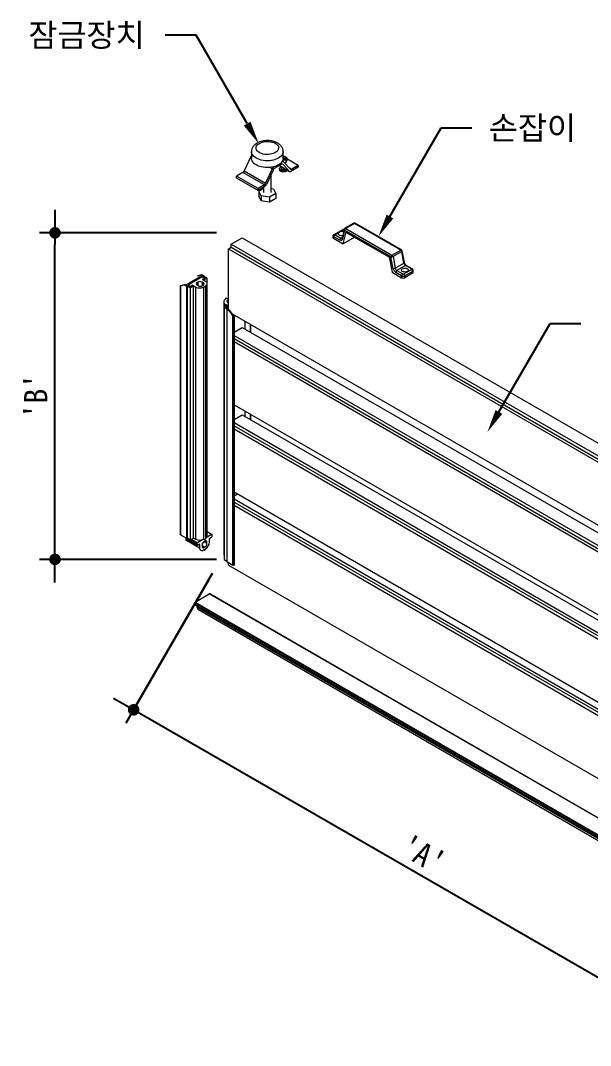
# Model space of a CAD drawing. Header units: millimetres. Extents: x 4892990 to 5673724, y 2128419 to 2381812.
# Drawn here: x 5662354 to 5663462, y 2379649 to 2381640 of the extents above; entities that cross this region are included whole.
import ezdxf
from ezdxf.enums import TextEntityAlignment as Align

# ---------------------------------------------------------------- set-up
doc = ezdxf.new("R2010")
doc.units = ezdxf.units.MM
doc.header["$LTSCALE"] = 1000
doc.layers.get('0').update_dxf_attribs({"linetype": 'CONTINUOUS'})
doc.layers.add('A-DIMS', color=7, linetype='CONTINUOUS', lineweight=25)
doc.layers.add('A-MKXS-LEAD', color=7, linetype='CONTINUOUS', lineweight=25)
doc.layers.add('A-MKXS-TEXT1', color=3, linetype='CONTINUOUS')
doc.styles.add('HY울릉도L', font='malgun.ttf')
doc.styles.add('돋움체', font='')
doc.styles.add('맑은고딕', font='malgun.ttf')
doc.styles.get('돋움체').set_extended_font_data('DotumChe')
doc.dimstyles.new('CDIM', dxfattribs={"dimtxt": 3, "dimasz": 1.5, "dimexe": 2, "dimexo": 1, "dimgap": 1, "dimtad": 1, "dimdec": 0, "dimrnd": 0.5, "dimzin": 0, "dimdsep": 32, "dimlunit": 6, "dimtxsty": 'HY울릉도L', "dimblk1": '_CIDOT', "dimblk2": '_CIDOT', "dimsah": 1, "dimcen": 5.5, "dimclrd": 2, "dimclre": 2, "dimclrt": 7, "dimadec": 0, "dimazin": 0, "dimtfac": 1, "dimtdec": 0, "dimtix": 1, "dimtmove": 2, "dimatfit": 1, "dimldrblk": '_CIDOT', "dimfxl": 1, "dimtolj": 1, "dimtzin": 0, "dimlwd": -1, "dimarcsym": 0})

# ---------------------------------------------------------------- blocks, each defined once
blk = doc.blocks.new('_CIDOT')
at = {"color": 0, "linetype": 'ByBlock'}
blk.add_line((2, 0), (-1, 0), dxfattribs=at)
at = {"color": 0, "linetype": 'ByBlock', "const_width": 0.5}
blk.add_lwpolyline([(-0.25, 0, 1), (0.25, 0, 1)], format="xyb", close=True, dxfattribs=at)
blk = doc.blocks.new('*D81')
at = {"layer": 'A-DIMS', "lineweight": -2, "transparency": 16777216}
for p, q in [((5662735, 2381228), (5662391.3, 2381228)), ((5662735, 2380593.6), (5662391.3, 2380593.6))]:
    blk.add_line(p, q, dxfattribs=at)
at = {"layer": 'A-DIMS', "transparency": 16777216}
blk.add_line((5662421.3, 2380616.1), (5662421.3, 2381205.5), dxfattribs=at)
at = {"layer": 'A-DIMS', "transparency": 16777216, "xscale": 22.5, "yscale": 22.5, "zscale": 22.5}
for p, rotation in [((5662421.3, 2381228), 90), ((5662421.3, 2380593.6), 270)]:
    blk.add_blockref('_CIDOT', p, dxfattribs=dict(at, rotation=rotation))
at = {"layer": 'A-DIMS', "color": 3, "transparency": 16777216, "insert": (5662383.8, 2380910.8), "char_height": 45, "attachment_point": 5, "rotation": 90, "style": '돋움체'}
blk.add_mtext("\\A1;'B'", dxfattribs=at)
blk = doc.blocks.new('*D82')
at = {"layer": 'A-DIMS', "lineweight": -2, "transparency": 16777216}
for p, q in [((5662719.3, 2380553.4), (5662559.2, 2380275.5)), ((5663806.5, 2379927.4), (5663646.4, 2379649.4))]:
    blk.add_line(p, q, dxfattribs=at)
at = {"layer": 'A-DIMS', "transparency": 16777216}
blk.add_line((5662593.7, 2380290.2), (5663641.9, 2379686.7), dxfattribs=at)
at = {"layer": 'A-DIMS', "transparency": 16777216, "xscale": 22.5, "yscale": 22.5, "zscale": 22.5}
for p, rotation in [((5662574.2, 2380301.5), 150.0663104720145), ((5663661.4, 2379675.4), 330.0663104720145)]:
    blk.add_blockref('_CIDOT', p, dxfattribs=dict(at, rotation=rotation))
at = {"layer": 'A-DIMS', "color": 3, "transparency": 16777216, "insert": (5663136.5, 2380021), "char_height": 45, "attachment_point": 5, "rotation": 330.0663, "style": '돋움체'}
blk.add_mtext("\\A1;'A'", dxfattribs=at)

msp = doc.modelspace()

# ---------------------------------------------------------------- linework, layer by layer
at = {"color": 7, "linetype": 'Continuous', "lineweight": 15}
for p, q in [((5662801.79, 2381376.4), (5662789.13, 2381348.2)), ((5662803.1, 2381385.69), (5662803.1, 2381372.51)), ((5662864.7, 2381372.51), (5662864.7, 2381385.69)), ((5662868.67, 2381373.23), (5662868.67, 2381374.31)), ((5662871.63, 2381373.62), (5662871.63, 2381367.77)), ((5662843.28, 2381352.45), (5662830.61, 2381324.25)), ((5662848, 2381356.71), (5662845.83, 2381355.45)), ((5662861.83, 2381361.1), (5662847.45, 2381352.79)), ((5662857.56, 2381358.63), (5662877.39, 2381347.18)), ((5662857.67, 2381352.75), (5662857.67, 2381350.35)), ((5662863.45, 2381365.63), (5662861.28, 2381364.37)), ((5662861.34, 2381356.45), (5662861.34, 2381352.75)), ((5662865.65, 2381365.84), (5662863.29, 2381367.2)), ((5662877.04, 2381347.46), (5662864.38, 2381361.04)), ((5662878.66, 2381351.99), (5662866, 2381365.56)), ((5662869.55, 2381369.9), (5662869.55, 2381364.05)), ((5662893.53, 2381359.04), (5662871.63, 2381371.68)), ((5662893.53, 2381355.45), (5662879.59, 2381347.4)), ((5662893.53, 2381359.04), (5662881.21, 2381351.93)), ((5662893.53, 2381359.04), (5662893.53, 2381355.45)), ((5662786.58, 2381345.19), (5662774.26, 2381338.08)), ((5662815.75, 2381314.14), (5662774.26, 2381338.08)), ((5662774.26, 2381334.49), (5662774.26, 2381338.08)), ((5662815.75, 2381310.54), (5662774.26, 2381334.49)), ((5662828.06, 2381321.25), (5662786.58, 2381345.19)), ((5662789.13, 2381348.2), (5662830.61, 2381324.25)), ((5662844.9, 2381349.79), (5662832.23, 2381321.59)), ((5662841.23, 2381306.65), (5662841.23, 2381341.62)), ((5662828.06, 2381321.25), (5662815.75, 2381314.14)), ((5662829.68, 2381318.59), (5662815.75, 2381310.54)), ((5662815.75, 2381310.54), (5662815.75, 2381314.14)), ((5662817.54, 2381309.18), (5662826.56, 2381314.39)), ((5662826.56, 2381316.79), (5662826.56, 2381306.65)), ((5662841.23, 2381314.28), (5662845.87, 2381313.56)), ((5662845.87, 2381313.56), (5662850.25, 2381304.11)), ((5662821.92, 2381299.73), (5662817.54, 2381309.18)), ((5662817.54, 2381309.18), (5662817.54, 2381299.59)), ((5662821.92, 2381290.15), (5662817.54, 2381299.59)), ((5662821.92, 2381299.73), (5662821.92, 2381290.15)), ((5662838.28, 2381297.2), (5662821.92, 2381299.73)), ((5662850.25, 2381304.11), (5662838.28, 2381297.2)), ((5662838.28, 2381297.2), (5662838.28, 2381287.62)), ((5662850.25, 2381294.53), (5662838.28, 2381287.62)), ((5662850.25, 2381304.11), (5662850.25, 2381294.53)), ((5662838.28, 2381287.62), (5662821.92, 2381290.15)), ((5662979.77, 2381234.04), (5662963.11, 2381224.42)), ((5662982.33, 2381233.99), (5662975.57, 2381230.09)), ((5662983.3, 2381234.93), (5662979, 2381217.55)), ((5662984.09, 2381232.98), (5662979.79, 2381215.61)), ((5662982.97, 2381233.62), (5662982.33, 2381233.99)), ((5663073.91, 2381181.13), (5662984.09, 2381232.98)), ((5663001.68, 2381246.6), (5662984.71, 2381236.8)), ((5663003.18, 2381246.45), (5662986.21, 2381236.66)), ((5662986.21, 2381236.66), (5663076.03, 2381184.8)), ((5663093, 2381194.6), (5663003.18, 2381246.45)), ((5663094.5, 2381194.75), (5663004.68, 2381246.6)), ((5662763.83, 2381206.08), (5662785.05, 2381218.32)), ((5662785.05, 2381218.32), (5663845.71, 2380606.02)), ((5662961.3, 2381221.13), (5662961.3, 2381218.68)), ((5662962.18, 2381219.91), (5662962.18, 2381217.46)), ((5662962.18, 2381217.46), (5662981.27, 2381206.44)), ((5662974.64, 2381213.94), (5662963.24, 2381220.52)), ((5662972.11, 2381228.1), (5662965.36, 2381224.2)), ((5662965.36, 2381224.2), (5662976.76, 2381217.61)), ((5662976.76, 2381217.61), (5662979.39, 2381219.12)), ((5662981.27, 2381206.44), (5662987.1, 2381230.02)), ((5663002.48, 2381218.68), (5662981.27, 2381206.44)), ((5662987.1, 2381230.02), (5663070.89, 2381181.64)), ((5662987.35, 2381228.86), (5663071.11, 2381180.5)), ((5663002.48, 2381218.68), (5663002.79, 2381219.94)), ((5662758.53, 2381196.89), (5662763.83, 2381199.95)), ((5662758.53, 2381078.6), (5662758.53, 2381196.89)), ((5662758.53, 2381196.89), (5663819.19, 2380584.58)), ((5662763.83, 2381199.95), (5662763.83, 2381206.08)), ((5662763.83, 2381206.08), (5663824.49, 2380593.77)), ((5662763.83, 2381199.95), (5663824.49, 2380587.65)), ((5663076.03, 2381184.8), (5663093, 2381194.6)), ((5663100.25, 2381170.38), (5663095.95, 2381192.72)), ((5663070.89, 2381181.64), (5663076.73, 2381151.33)), ((5663078.21, 2381158.79), (5663073.91, 2381181.13)), ((5663095.06, 2381191.56), (5663078.09, 2381181.76)), ((5663078.09, 2381181.76), (5663082.39, 2381159.42)), ((5663099.36, 2381169.22), (5663095.06, 2381191.56)), ((5663082.39, 2381159.42), (5663099.36, 2381169.22)), ((5663102.44, 2381164.65), (5663085.47, 2381154.85)), ((5663085.47, 2381154.85), (5663096.88, 2381148.27)), ((5663099, 2381148.27), (5663113.85, 2381156.84)), ((5663115.97, 2381153.17), (5663101.12, 2381144.6)), ((5663113.85, 2381158.07), (5663102.44, 2381164.65)), ((5663115.35, 2381158.21), (5663103.94, 2381164.8)), ((5663115.97, 2381149.49), (5663115.97, 2381153.17)), ((5663117.29, 2381151.33), (5663117.29, 2381155)), ((5662707.58, 2381144.75), (5662675.76, 2381126.38)), ((5662707.58, 2381142.3), (5662680, 2381126.38)), ((5662702.28, 2381141.69), (5662681.06, 2381129.44)), ((5662699.02, 2381144.41), (5662698.15, 2381144.07)), ((5662705.46, 2381145.98), (5662698.39, 2381143.93)), ((5662706.52, 2381146.59), (5662699.15, 2381144.46)), ((5662705.46, 2381145.98), (5662706.52, 2381146.59)), ((5662705.46, 2381145.98), (5662707.58, 2381144.75)), ((5662710.76, 2381144.14), (5662706.52, 2381146.59)), ((5662707.58, 2381142.3), (5662711.82, 2381139.85)), ((5662708.64, 2381138.02), (5662711.82, 2381139.85)), ((5662708.64, 2381138.02), (5662710.76, 2381136.79)), ((5662708.64, 2381138.02), (5662708.64, 2381136.79)), ((5662708.64, 2381138.02), (5662708.64, 2381136.79)), ((5662713.94, 2381133.73), (5662708.64, 2381136.79)), ((5662709.7, 2381143.53), (5662710.76, 2381144.14)), ((5662716.07, 2381139.85), (5662709.7, 2381143.53)), ((5662711.82, 2381141.08), (5662709.7, 2381142.3)), ((5662710.76, 2381144.14), (5662710.76, 2381142.91)), ((5662710.76, 2381136.79), (5662716.07, 2381139.85)), ((5662710.76, 2381136.79), (5662710.76, 2381135.57)), ((5662716.07, 2381139.85), (5662716.07, 2381131.97)), ((5663076.73, 2381151.33), (5663094.76, 2381140.92)), ((5663094.76, 2381144.6), (5663083.35, 2381151.18)), ((5663094.76, 2381140.92), (5663094.76, 2381144.6)), ((5663115.97, 2381149.49), (5663101.12, 2381140.92)), ((5663101.12, 2381144.6), (5663101.12, 2381140.92)), ((5662664.74, 2381124.9), (5662664.74, 2380642.27)), ((5662664.75, 2381124.89), (5662665.13, 2381124.85)), ((5662664.75, 2381124.89), (5662664.75, 2380642.23)), ((5662664.83, 2381124.97), (5662665.15, 2381125.16)), ((5662665.13, 2380641.4), (5662665.13, 2381124.85)), ((5662665.15, 2381125.16), (5662673.64, 2381127.61)), ((5662672.58, 2381126.99), (5662665.21, 2381124.87)), ((5662665.21, 2381124.87), (5662665.21, 2380641.32)), ((5662672.58, 2381126.99), (5662673.64, 2381127.61)), ((5662672.58, 2381126.99), (5662676.82, 2381124.55)), ((5662675.76, 2381126.38), (5662673.64, 2381127.61)), ((5662676.82, 2381124.55), (5662677.88, 2381125.16)), ((5662676.82, 2381124.55), (5662676.82, 2380634.62)), ((5662677.88, 2381125.16), (5662684.25, 2381121.48)), ((5662677.88, 2381125.16), (5662677.88, 2380635.23)), ((5662684.25, 2381123.93), (5662680, 2381126.38)), ((5662680, 2381125.16), (5662682.12, 2381123.93)), ((5662684.25, 2381123.93), (5662687.43, 2381125.77)), ((5662684.25, 2381121.48), (5662689.55, 2381124.55)), ((5662684.25, 2381121.48), (5662684.25, 2380631.56)), ((5662689.55, 2381124.55), (5662687.43, 2381125.77)), ((5662689.55, 2381125.77), (5662694.85, 2381122.71)), ((5662689.55, 2381125.77), (5662689.55, 2381124.55)), ((5662689.55, 2381124.55), (5662689.55, 2380634.62)), ((5662694.85, 2380632.78), (5662694.85, 2381122.71)), ((5662698.56, 2381132.2), (5662697.5, 2381131.59)), ((5662697.5, 2381131.59), (5662697.5, 2381126.69)), ((5662697.5, 2381126.69), (5662699.63, 2381125.46)), ((5662698.56, 2381132.2), (5662698.56, 2381126.08)), ((5662709.17, 2381130.97), (5662707.05, 2381132.2)), ((5662707.05, 2381132.2), (5662707.05, 2381124.98)), ((5662708.11, 2381125.46), (5662709.17, 2381126.08)), ((5662709.17, 2381130.97), (5662709.17, 2381126.08)), ((5662709.7, 2381122.71), (5662709.7, 2380632.78)), ((5662713.94, 2381125.16), (5662713.94, 2381122.71)), ((5662713.94, 2381122.71), (5662713.94, 2380632.78)), ((5662717.02, 2380639.52), (5662717.02, 2381129.44)), ((5662749.09, 2381093.91), (5662749.09, 2380603.98)), ((5662752.17, 2381100.64), (5662752.17, 2381098.2)), ((5662758, 2381097.89), (5662756.94, 2381097.28)), ((5662756.94, 2381097.28), (5662756.94, 2381092.38)), ((5662758.53, 2381098.16), (5662758, 2381097.89)), ((5662758, 2381097.89), (5662758, 2381091.77)), ((5662755.35, 2381086.56), (5662750.04, 2381083.5)), ((5662750.04, 2381083.5), (5662756.41, 2381079.83)), ((5662750.04, 2381083.5), (5662750.04, 2380593.58)), ((5662752.17, 2381089.62), (5662757.47, 2381086.56)), ((5662752.17, 2381089.62), (5662752.17, 2381084.72)), ((5662757.47, 2381085.34), (5662754.29, 2381083.5)), ((5662758.53, 2381081.05), (5662754.29, 2381083.5)), ((5662754.29, 2381082.28), (5662756.41, 2381081.05)), ((5662757.47, 2381085.34), (5662755.35, 2381086.56)), ((5662756.41, 2381079.83), (5662755.35, 2381079.21)), ((5662755.35, 2381079.21), (5662755.35, 2380589.29)), ((5662755.35, 2381079.21), (5662759.59, 2381076.76)), ((5662756.94, 2381092.38), (5662758.53, 2381091.46)), ((5662757.47, 2381085.34), (5662757.47, 2381086.56)), ((5662760.65, 2381077.38), (5662758.53, 2381078.6)), ((5662760.65, 2381077.38), (5662759.59, 2381076.76)), ((5662759.59, 2381076.76), (5662766.96, 2381066.13)), ((5662760.65, 2381077.38), (5662769.14, 2381065.13)), ((5662765.49, 2381070.39), (5663819.19, 2380462.1)), ((5662766.96, 2380582.59), (5662766.96, 2381066.13)), ((5662767.09, 2381065.99), (5662768.52, 2381064.99)), ((5662767.09, 2381065.99), (5662767.09, 2380582.54)), ((5662768.52, 2380582.32), (5662768.52, 2381064.99)), ((5662769.14, 2381065.13), (5662768.81, 2381064.94)), ((5662768.81, 2381064.94), (5662768.81, 2380582.37)), ((5662769.14, 2381065.13), (5662769.14, 2380582.55)), ((5662790.35, 2381056.04), (5662790.35, 2381041.14)), ((5662769.14, 2381035.01), (5662785.05, 2381044.2)), ((5662785.05, 2381044.2), (5663845.71, 2380431.89)), ((5662800.96, 2381049.92), (5662800.96, 2381035.01)), ((5662801.28, 2381034.82), (5662801.28, 2381049.73)), ((5662801.37, 2381034.77), (5662801.37, 2381049.68)), ((5662769.14, 2381028.89), (5663824.49, 2380419.65)), ((5662769.14, 2381022.77), (5663824.49, 2380413.52)), ((5662769.14, 2381016.64), (5663819.19, 2380410.46)), ((5662769.14, 2380894.16), (5663819.19, 2380287.98)), ((5662769.14, 2380865.58), (5662785.05, 2380874.77)), ((5662785.05, 2380874.77), (5663845.71, 2380262.46)), ((5662790.35, 2380881.92), (5662790.35, 2380871.71)), ((5662800.96, 2380875.79), (5662800.96, 2380865.58)), ((5662801.28, 2380865.4), (5662801.28, 2380875.6)), ((5662801.37, 2380865.34), (5662801.37, 2380875.55)), ((5662769.14, 2380859.46), (5663824.49, 2380250.22)), ((5662769.14, 2380853.34), (5663824.49, 2380244.09)), ((5662769.14, 2380847.21), (5663819.19, 2380241.03)), ((5662769.14, 2380724.73), (5663819.19, 2380118.55)), ((5662769.14, 2380717.28), (5662775.59, 2380721.01)), ((5662769.14, 2380711.16), (5663824.49, 2380101.91)), ((5662769.14, 2380705.03), (5663824.49, 2380095.79)), ((5662769.14, 2380698.91), (5663819.19, 2380092.73)), ((5662665.13, 2380641.4), (5662664.75, 2380642.23)), ((5662665.21, 2380641.32), (5662676.82, 2380634.62)), ((5662675.76, 2380635.23), (5662675.76, 2380630.33)), ((5662676.82, 2380634.62), (5662677.88, 2380635.23)), ((5662677.88, 2380635.23), (5662684.25, 2380631.56)), ((5662696.97, 2380624.21), (5662677.88, 2380635.23)), ((5662689.55, 2380635.85), (5662694.85, 2380632.78)), ((5662725.61, 2380641.97), (5662713.94, 2380635.23)), ((5662726.36, 2380642.04), (5662717.02, 2380647.44)), ((5662725.61, 2380641.97), (5662717.02, 2380646.93)), ((5662722.43, 2380635.23), (5662725.61, 2380637.07)), ((5662726.67, 2380638.91), (5662726.67, 2380641.36)), ((5662675.76, 2380630.33), (5662678.5, 2380631.92)), ((5662676.82, 2380633.4), (5662696.97, 2380621.76)), ((5662676.82, 2380630.95), (5662702.28, 2380616.25)), ((5662677.13, 2380632.71), (5662697.28, 2380621.08)), ((5662684.25, 2380631.56), (5662689.55, 2380634.62)), ((5662686.37, 2380632.78), (5662698.03, 2380626.05)), ((5662696.97, 2380624.21), (5662696.97, 2380621.76)), ((5662709.7, 2380632.78), (5662698.03, 2380626.05)), ((5662698.03, 2380621.15), (5662701.22, 2380622.99)), ((5662702.28, 2380622.37), (5662701.22, 2380622.99)), ((5662702.28, 2380622.37), (5662702.28, 2380616.25)), ((5662707.05, 2380621.46), (5662707.05, 2380619.01)), ((5662712.35, 2380617.17), (5662707.05, 2380620.23)), ((5662711.29, 2380616.56), (5662707.05, 2380619)), ((5662716.6, 2380624.52), (5662710.34, 2380628.13)), ((5662712.35, 2380629.42), (5662711.29, 2380628.8)), ((5662711.29, 2380616.56), (5662712.35, 2380617.17)), ((5662716.6, 2380626.97), (5662712.35, 2380629.42)), ((5662716.6, 2380624.52), (5662716.6, 2380626.97)), ((5662721.37, 2380627.27), (5662721.37, 2380633.4)), ((5662711.82, 2380610.74), (5662709.7, 2380611.96)), ((5662750.04, 2380593.58), (5662755.35, 2380590.51)), ((5662755.35, 2380589.29), (5662766.96, 2380582.59)), ((5662758.53, 2380582.55), (5662758.53, 2380587.45)), ((5662758.53, 2380582.55), (5663819.19, 2379970.25)), ((5662768.52, 2380582.32), (5662767.09, 2380582.54)), ((5662768.81, 2380582.37), (5662769.14, 2380582.55)), ((5662693.59, 2380510.85), (5662721.17, 2380526.77)), ((5663822.13, 2379891.2), (5662721.17, 2380526.77)), ((5663822.88, 2379891.27), (5662721.92, 2380526.84)), ((5663793.49, 2379873.44), (5662692.53, 2380509.01)), ((5662692.53, 2380506.56), (5662692.53, 2380509.01)), ((5662692.53, 2380506.56), (5663793.49, 2379870.99)), ((5662692.84, 2380505.88), (5663793.81, 2379870.3)), ((5662693.59, 2380510.85), (5663794.56, 2379875.28)), ((5662697.83, 2380501.05), (5662697.83, 2380503)), ((5662697.83, 2380501.05), (5663798.8, 2379865.48)), ((5662700.01, 2380496.24), (5663800.97, 2379860.67))]:
    msp.add_line(p, q, dxfattribs=at)
at = {"color": 8, "linetype": 'Continuous', "lineweight": 15}
for p, q in [((5662803.1, 2381375.65), (5662801.79, 2381376.4)), ((5662843.28, 2381352.45), (5662838.91, 2381354.97)), ((5662845, 2381355.93), (5662845.83, 2381355.45)), ((5662857.62, 2381358.67), (5662877.04, 2381347.46)), ((5662863.45, 2381365.63), (5662862.62, 2381366.1)), ((5662864.38, 2381361.04), (5662863.61, 2381361.48)), ((5662875.81, 2381355.05), (5662881.21, 2381351.93))]:
    msp.add_line(p, q, dxfattribs=at)
at = {"color": 7, "linetype": 'Continuous', "lineweight": 15, "flags": 128}
for points in [[(5662818.34, 2381401.85), (5662820.9, 2381403.12), (5662823.76, 2381404.14), (5662826.86, 2381404.9), (5662830.12, 2381405.38), (5662833.47, 2381405.57), (5662836.84, 2381405.46), (5662840.13, 2381405.05), (5662843.28, 2381404.36), (5662846.21, 2381403.4), (5662848.84, 2381402.19), (5662851.13, 2381400.76), (5662853.02, 2381399.15), (5662854.45, 2381397.39), (5662855.41, 2381395.53), (5662855.86, 2381393.6), (5662855.79, 2381391.66), (5662855.22, 2381389.74), (5662854.14, 2381387.9), (5662852.59, 2381386.17), (5662850.6, 2381384.61), (5662848.22, 2381383.23), (5662845.5, 2381382.08), (5662842.51, 2381381.19), (5662839.32, 2381380.56), (5662836, 2381380.23), (5662832.63, 2381380.19), (5662829.29, 2381380.45), (5662826.06, 2381381), (5662823.02, 2381381.83), (5662820.23, 2381382.92), (5662817.75, 2381384.24), (5662815.66, 2381385.77), (5662814, 2381387.46), (5662812.8, 2381389.27), (5662812.09, 2381391.17), (5662811.9, 2381393.12), (5662812.22, 2381395.05), (5662813.05, 2381396.94), (5662814.37, 2381398.72), (5662816.15, 2381400.38), (5662818.34, 2381401.85)], [(5662864.7, 2381372.51), (5662864.43, 2381370.19), (5662863.65, 2381367.91), (5662862.35, 2381365.71), (5662860.57, 2381363.62), (5662858.33, 2381361.69), (5662855.67, 2381359.94), (5662852.65, 2381358.41), (5662849.3, 2381357.11), (5662845.68, 2381356.09), (5662841.87, 2381355.34), (5662837.92, 2381354.88), (5662833.9, 2381354.73), (5662829.88, 2381354.88), (5662825.92, 2381355.34), (5662822.11, 2381356.09), (5662818.5, 2381357.11), (5662815.15, 2381358.41), (5662812.12, 2381359.94), (5662809.46, 2381361.69), (5662807.22, 2381363.62), (5662805.44, 2381365.71), (5662804.14, 2381367.91), (5662803.36, 2381370.19), (5662803.1, 2381372.51)], [(5662868.67, 2381373.23), (5662868.67, 2381373.12), (5662868.32, 2381372.32), (5662867.47, 2381371.66), (5662866.24, 2381371.23), (5662864.82, 2381371.11), (5662864.6, 2381371.12)], [(5662864.7, 2381376.42), (5662865.32, 2381376.42), (5662866.69, 2381376.19), (5662867.81, 2381375.67), (5662868.5, 2381374.95), (5662868.66, 2381374.13), (5662868.27, 2381373.33), (5662867.37, 2381372.69), (5662866.12, 2381372.29), (5662864.7, 2381372.2)], [(5662864.39, 2381348.53), (5662862.44, 2381348.78), (5662860.68, 2381349.33), (5662859.25, 2381350.13), (5662858.24, 2381351.13), (5662857.73, 2381352.24), (5662857.76, 2381353.39), (5662858.33, 2381354.5), (5662859.39, 2381355.47), (5662860.88, 2381356.25), (5662861.38, 2381356.43)], [(5662864.7, 2381350.64), (5662863.32, 2381350.87), (5662862.21, 2381351.38), (5662861.51, 2381352.11), (5662861.34, 2381352.75)], [(5662864.39, 2381346.14), (5662862.44, 2381346.39), (5662860.68, 2381346.94), (5662859.25, 2381347.74), (5662858.24, 2381348.73), (5662857.73, 2381349.85), (5662857.67, 2381350.35)], [(5662872.33, 2381350.1), (5662872.04, 2381349.15), (5662871.21, 2381348.1), (5662869.93, 2381347.21), (5662868.28, 2381346.56), (5662866.38, 2381346.2), (5662864.39, 2381346.14)], [(5662982.33, 2381233.99), (5662982.74, 2381234.18), (5662983.13, 2381234.27)], [(5662972.11, 2381228.1), (5662971.64, 2381227.05), (5662971.71, 2381225.97), (5662972.31, 2381224.95), (5662973.4, 2381224.06), (5662974.87, 2381223.4), (5662976.61, 2381223), (5662978.48, 2381222.91), (5662980.31, 2381223.13), (5662980.38, 2381223.15)], [(5662979.79, 2381215.61), (5662979.5, 2381214.81), (5662979.09, 2381214.16), (5662978.55, 2381213.67), (5662977.91, 2381213.35), (5662977.17, 2381213.22), (5662976.37, 2381213.27), (5662975.52, 2381213.52), (5662974.64, 2381213.94)], [(5663095.06, 2381191.56), (5663095.43, 2381191.81), (5663095.71, 2381192.07), (5663095.89, 2381192.34), (5663095.96, 2381192.6), (5663095.95, 2381192.72)], [(5663096.54, 2381152.97), (5663095.39, 2381153.87), (5663094.76, 2381154.92), (5663094.68, 2381156.04), (5663095.18, 2381157.11), (5663096.21, 2381158.06), (5663097.67, 2381158.78), (5663099.45, 2381159.23), (5663101.36, 2381159.36), (5663103.26, 2381159.15), (5663104.97, 2381158.63), (5663106.34, 2381157.84), (5663107.24, 2381156.85), (5663107.6, 2381155.76), (5663107.38, 2381154.65), (5663106.61, 2381153.63), (5663105.35, 2381152.78), (5663103.71, 2381152.19), (5663101.85, 2381151.9), (5663099.92, 2381151.94), (5663098.09, 2381152.31), (5663096.54, 2381152.97)], [(5663099.36, 2381169.22), (5663099.73, 2381169.47), (5663100.01, 2381169.73), (5663100.19, 2381170), (5663100.25, 2381170.26), (5663100.25, 2381170.38)], [(5662758.53, 2381101.59), (5662758, 2381101.4), (5662756.41, 2381100.64)], [(5662664.75, 2380642.23), (5662664.74, 2380642.25), (5662664.74, 2380642.27)]]:
    msp.add_lwpolyline(points, dxfattribs=at)
at = {"color": 8, "linetype": 'Continuous', "lineweight": 15, "flags": 128}
msp.add_lwpolyline([(5662864.7, 2381385.74), (5662864.7, 2381385.69), (5662864.43, 2381383.37), (5662863.65, 2381381.08), (5662862.35, 2381378.88), (5662860.57, 2381376.8), (5662858.33, 2381374.86), (5662855.67, 2381373.11), (5662852.65, 2381371.58), (5662849.3, 2381370.29), (5662845.68, 2381369.26), (5662841.87, 2381368.51), (5662837.92, 2381368.06), (5662833.9, 2381367.91), (5662829.88, 2381368.06), (5662825.92, 2381368.51), (5662822.11, 2381369.26), (5662818.5, 2381370.29), (5662815.15, 2381371.58), (5662812.12, 2381373.11), (5662809.46, 2381374.86), (5662807.22, 2381376.8), (5662805.44, 2381378.88), (5662804.14, 2381381.08), (5662803.36, 2381383.37), (5662803.1, 2381385.66)], dxfattribs=at)
at = {"color": 7, "linetype": 'Continuous', "lineweight": 15}
for centre, radius, start, end in [((5662808.55, 2381373.38), 7.4, 137.49202, 155.93054), ((5662865.19, 2381368.35), 8.28, 59.76664, 93.43865), ((5662866.01, 2381375.65), 5.74, 272.23469, 322.86551), ((5662868.37, 2381373.25), 2.46, 334.5245, 66.23179), ((5662849.39, 2381349.84), 6.65, 122.44239, 156.92211), ((5662851.01, 2381347.19), 6.65, 122.44239, 156.92211), ((5662863.07, 2381359.52), 2, 49.14182, 128.12639), ((5662864.69, 2381364.05), 2, 49.14182, 128.12639), ((5662865.01, 2381379.94), 10.1, 266.27558, 277.00329), ((5662865.39, 2381354.43), 3.85, 259.68952, 325.8571), ((5662879.97, 2381353.5), 2, 229.14182, 308.12639), ((5662783.02, 2381350.8), 6.65, 302.44239, 336.92211), ((5662865.42, 2381357.71), 9.24, 263.60622, 310.16928), ((5662878.35, 2381348.98), 2, 229.14182, 308.12639), ((5662824.5, 2381326.85), 6.65, 302.44239, 336.92211), ((5662826.12, 2381324.2), 6.65, 302.44239, 336.92211), ((5662985.29, 2381234.6), 2.02, 170.7685, 233.48361), ((5662986.21, 2381234.21), 3, 119.99731, 166.10315), ((5662988.69, 2381232.77), 4.61, 122.60548, 177.39452), ((5662985.33, 2381235.42), 1.52, 54.60793, 114.08161), ((5663003.18, 2381244), 3, 60.00269, 119.99731), ((5663002.3, 2381245.21), 1.52, 54.60793, 114.08161), ((5663004.06, 2381245.23), 1.51, 65.69288, 125.61758), ((5662962.8, 2381221.28), 1.51, 185.71053, 245.62397), ((5662962.8, 2381218.83), 1.51, 185.6948, 245.62534), ((5662962.82, 2381220.01), 0.655, 50.79671, 189.21404), ((5662964.05, 2381222.41), 2.22, 53.68567, 115.19455), ((5662967.84, 2381220.31), 4.61, 122.60548, 177.39452), ((5662979.25, 2381213.73), 4.61, 122.60548, 177.39452), ((5662978.07, 2381219.98), 10.41, 67.90855, 103.87034), ((5662978.09, 2381219.43), 2.25, 233.97008, 292.84014), ((5662980.99, 2381217.23), 2.02, 170.7685, 233.48361), ((5663093.88, 2381193.37), 1.51, 65.69288, 125.61758), ((5663090.44, 2381190.65), 4.7, 11.06576, 57.06566), ((5663093, 2381192.15), 3, 10.89301, 60.00269), ((5663078.51, 2381180.92), 4.61, 122.60548, 177.39452), ((5663075.15, 2381187.07), 6.07, 258.20658, 298.95654), ((5663073.47, 2381180.86), 4.7, 11.06576, 57.06566), ((5663079.45, 2381164.73), 6.07, 258.20658, 298.95654), ((5663089.74, 2381161.04), 11.75, 191.06576, 237.06566), ((5663089.31, 2381160.77), 7.05, 191.06576, 237.06566), ((5663087.96, 2381150.97), 4.61, 122.60548, 177.39452), ((5663106.28, 2381170.57), 7.05, 191.06576, 237.06566), ((5663103.32, 2381163.42), 1.51, 65.69288, 125.61758), ((5663114.72, 2381156.92), 1.44, 64.02743, 127.25501), ((5663113.62, 2381157.45), 0.655, 290.78342, 69.21658), ((5663111.37, 2381152.96), 4.61, 2.60548, 57.39452), ((5663115.08, 2381155.2), 2.22, 293.67744, 355.19325), ((5662702.81, 2381124.01), 9.22, 62.60967, 117.39033), ((5662708.64, 2381140.26), 2.31, 62.60967, 117.39033), ((5662708.87, 2381137.4), 0.655, 110.78342, 249.21658), ((5662711.59, 2381140.47), 0.655, 290.78342, 69.21658), ((5662712.32, 2381129.44), 4.58, 290.78342, 69.21658), ((5663099.36, 2381144.39), 4.61, 122.60548, 177.39452), ((5663097.94, 2381150.74), 6.92, 242.60967, 297.39033), ((5663097.94, 2381147.06), 6.92, 242.60967, 297.39033), ((5663097.94, 2381150.32), 2.31, 242.60967, 297.39033), ((5663096.52, 2381144.39), 4.61, 2.60548, 57.39452), ((5663115.04, 2381151.55), 2.26, 294.37466, 354.3052), ((5662680.24, 2381125.77), 0.655, 110.78342, 249.21658), ((5662683.19, 2381125.98), 2.31, 242.60967, 297.39033), ((5662688.49, 2381123.72), 2.31, 62.60967, 117.39033), ((5662702.28, 2381137.04), 16.14, 242.60967, 297.39033), ((5662698.43, 2381129.14), 2.62, 110.78342, 249.21658), ((5662703.87, 2381133.65), 9.22, 242.60967, 297.39033), ((5662708.24, 2381128.53), 2.62, 290.78342, 69.21658), ((5662753.79, 2381093.91), 4.58, 110.78342, 249.21658), ((5662757.87, 2381094.83), 2.62, 110.78342, 249.21658), ((5662754.52, 2381082.89), 0.655, 110.78342, 249.21658), ((5662757.47, 2381083.1), 2.31, 242.60967, 297.39033), ((5662757.24, 2381085.95), 0.655, 290.78342, 69.21658), ((5662665.3, 2380641.49), 0.184, 207.65112, 242.35509), ((5662711.77, 2380640.04), 5.28, 294.37466, 354.3052), ((5662723.67, 2380633.29), 2.31, 122.60548, 177.39452), ((5662726.03, 2380641.46), 0.655, 350.78596, 129.20329), ((5662724.37, 2380639.01), 2.31, 302.60548, 357.39452), ((5662702.28, 2380647.11), 16.14, 242.60967, 297.39033), ((5662699.28, 2380624.11), 2.31, 122.60548, 177.39452), ((5662697.62, 2380621.66), 0.655, 170.78596, 309.20329), ((5662701.63, 2380622.48), 0.655, 350.78596, 129.20329), ((5662706.8, 2380615.52), 4.59, 170.78596, 309.20329), ((5662709.64, 2380618.59), 2.62, 170.78596, 309.20329), ((5662716.26, 2380621.04), 9.22, 122.60548, 177.39452), ((5662714.01, 2380627.39), 2.62, 350.78596, 129.20329), ((5662707.38, 2380624.94), 9.22, 302.60548, 357.39452), ((5662705.25, 2380628.01), 16.14, 302.60548, 357.39452), ((5662753.28, 2380604.12), 4.19, 181.91187, 219.49173), ((5662767.15, 2380582.93), 0.391, 241.11116, 262.02267), ((5662768.6, 2380582.77), 0.461, 260.2289, 297.35717), ((5662721.61, 2380526.16), 0.754, 65.69288, 125.61758), ((5662693.26, 2380506.48), 0.739, 173.70115, 234.98667), ((5662694.83, 2380508.91), 2.31, 122.60548, 177.39452), ((5662702.98, 2380500.48), 5.18, 173.70115, 234.98667)]:
    msp.add_arc(centre, radius, start, end, dxfattribs=at)
for centre, major_axis, ratio, start_param, end_param in [((5662981.27, 2381229.71), (-0.57, 4.65), 0.7115338, 5.7918916, 6.5772085), ((5662989.22, 2381231.24), (1.95, 2.33), 0.4222917, 2.4305735, 3.2160529), ((5662698.94, 2381144.34), (0.3, 0.132), 0.1211327, 0.7320611, 1.2556598), ((5662665.04, 2381125.03), (0.3, 0.132), 0.1211327, 2.3028574, 3.3500549), ((5662665.42, 2381124.99), (0.3, 0.132), 0.1211327, 3.3500549, 3.8736537), ((5662767.17, 2381066.25), (-0.231, 0.293), 0.6520242, 1.4766322, 2.000231), ((5662768.6, 2381065.25), (-0.231, 0.293), 0.6520242, 2.000231, 3.0474286)]:
    msp.add_ellipse(centre, major_axis=major_axis, ratio=ratio, start_param=start_param, end_param=end_param, dxfattribs=at)
for points, knots in [([(5662813.94, 2381402.29), (5662813.38, 2381401.95), (5662811.83, 2381401.01), (5662809.62, 2381399.29), (5662807.46, 2381397.11), (5662805.77, 2381394.83), (5662804.47, 2381392.42), (5662803.57, 2381389.84), (5662803.11, 2381387.55), (5662803.14, 2381386.12), (5662803.15, 2381385.64)], [0, 0, 0, 0, 0.08963, 0.2508118, 0.3930972, 0.5301351, 0.662462, 0.7912948, 0.9297847, 1, 1, 1, 1]), ([(5662864.69, 2381385.78), (5662864.64, 2381386.66), (5662864.55, 2381388.45), (5662863.85, 2381391.06), (5662862.76, 2381393.57), (5662861.27, 2381395.93), (5662859.39, 2381398.13), (5662857.13, 2381400.15), (5662854.49, 2381401.98), (5662851.51, 2381403.57), (5662848.24, 2381404.9), (5662844.75, 2381405.94), (5662841.11, 2381406.68), (5662837.37, 2381407.11), (5662833.58, 2381407.24), (5662829.8, 2381407.06), (5662826.07, 2381406.57), (5662822.43, 2381405.78), (5662818.93, 2381404.68), (5662816.11, 2381403.48), (5662814.51, 2381402.6), (5662813.94, 2381402.29)], [0, 0, 0, 0, 0.0466998, 0.0944012, 0.1422311, 0.1909251, 0.2411234, 0.2932496, 0.3473406, 0.4029658, 0.4594131, 0.5159413, 0.5722614, 0.6283514, 0.6843126, 0.7403024, 0.7964676, 0.8529752, 0.9100121, 0.9677234, 1, 1, 1, 1]), ([(5662867.09, 2381376.52), (5662866.55, 2381376.58), (5662865.77, 2381376.67), (5662864.95, 2381376.61), (5662864.7, 2381376.59)], [0, 0, 0, 0, 0.6824497, 1, 1, 1, 1]), ([(5662867.09, 2381376.52), (5662867.28, 2381376.46), (5662868.02, 2381376.24), (5662868.79, 2381375.82), (5662869.36, 2381375.5)], [0, 0, 0, 0, 0.2575513, 1, 1, 1, 1]), ([(5662869.36, 2381375.5), (5662869.57, 2381375.36), (5662870.34, 2381374.85), (5662871.08, 2381374.14), (5662871.63, 2381373.62)], [0, 0, 0, 0, 0.2686336, 1, 1, 1, 1]), ([(5662869.55, 2381369.9), (5662869.72, 2381370.32), (5662870.06, 2381371.17), (5662870.41, 2381371.85), (5662870.59, 2381372.19)], [0, 0, 0, 0, 0.495458, 1, 1, 1, 1]), ([(5662870.59, 2381372.19), (5662870.62, 2381372.23), (5662870.8, 2381372.56), (5662871.15, 2381373.1), (5662871.47, 2381373.45), (5662871.63, 2381373.62)], [0, 0, 0, 0, 0.0700474, 0.5307624, 1, 1, 1, 1]), ([(5662864.06, 2381369.44), (5662864.22, 2381369.49), (5662864.93, 2381369.72), (5662865.67, 2381369.83), (5662866.24, 2381369.92)], [0, 0, 0, 0, 0.2279115, 1, 1, 1, 1]), ([(5662866.24, 2381369.92), (5662866.32, 2381369.93), (5662866.91, 2381370), (5662868.03, 2381370.04), (5662869.04, 2381369.95), (5662869.55, 2381369.9)], [0, 0, 0, 0, 0.0700474, 0.5307624, 1, 1, 1, 1]), ([(5662867.89, 2381363.53), (5662867.93, 2381363.54), (5662868.5, 2381363.66), (5662869.04, 2381363.86), (5662869.55, 2381364.05)], [0, 0, 0, 0, 0.0729359, 1, 1, 1, 1]), ([(5662869.55, 2381364.05), (5662869.72, 2381364.23), (5662870.06, 2381364.6), (5662870.41, 2381365.19), (5662870.59, 2381365.48)], [0, 0, 0, 0, 0.495458, 1, 1, 1, 1]), ([(5662870.59, 2381365.48), (5662870.62, 2381365.53), (5662870.8, 2381365.86), (5662871.15, 2381366.59), (5662871.47, 2381367.37), (5662871.63, 2381367.77)], [0, 0, 0, 0, 0.0700474, 0.5307624, 1, 1, 1, 1]), ([(5662983.16, 2381234.39), (5662982.99, 2381234.46), (5662982.44, 2381234.69), (5662981.44, 2381234.65), (5662980.44, 2381234.42), (5662979.92, 2381234.09), (5662979.73, 2381233.97)], [0, 0, 0, 0, 0.1549299, 0.4901096, 0.8163363, 1, 1, 1, 1]), ([(5662963.13, 2381224.38), (5662962.84, 2381224.2), (5662962.21, 2381223.81), (5662961.62, 2381222.86), (5662961.33, 2381221.92), (5662961.31, 2381221.34), (5662961.3, 2381221.13)], [0, 0, 0, 0, 0.2563182, 0.5554118, 0.8380793, 1, 1, 1, 1]), ([(5662972.11, 2381228.1), (5662972.49, 2381228.47), (5662973.21, 2381229.21), (5662974.59, 2381229.83), (5662975.41, 2381230.05), (5662975.57, 2381230.09)], [0, 0, 0, 0, 0.458025, 0.8908903, 1, 1, 1, 1]), ([(5662979, 2381217.55), (5662978.97, 2381217.48), (5662978.92, 2381217.31), (5662978.92, 2381217.33), (5662978.92, 2381217.33)], [0, 0, 0, 0, 0.4529713, 1, 1, 1, 1]), ([(5663103.94, 2381164.8), (5663103.8, 2381164.89), (5663103.4, 2381165.14), (5663102.62, 2381165.82), (5663101.73, 2381166.91), (5663100.96, 2381168.19), (5663100.47, 2381169.41), (5663100.31, 2381170.1), (5663100.25, 2381170.38)], [0, 0, 0, 0, 0.0972414, 0.283133, 0.4753563, 0.6725362, 0.8708483, 1, 1, 1, 1]), ([(5663117.24, 2381155.01), (5663117.23, 2381155.35), (5663117.21, 2381156.08), (5663116.68, 2381157.07), (5663116.02, 2381157.79), (5663115.53, 2381158.1), (5663115.35, 2381158.21)], [0, 0, 0, 0, 0.2561818, 0.5552873, 0.8379496, 1, 1, 1, 1]), ([(5662709.7, 2381122.71), (5662710.04, 2381122.8), (5662710.73, 2381122.99), (5662712.23, 2381123.05), (5662713.27, 2381122.84), (5662713.94, 2381122.71)], [0, 0, 0, 0, 0.2550192, 0.5188098, 1, 1, 1, 1]), ([(5662713.94, 2381122.71), (5662713.79, 2381122.96), (5662713.49, 2381123.44), (5662713.33, 2381124.3), (5662713.72, 2381124.84), (5662713.94, 2381125.16)], [0, 0, 0, 0, 0.3195958, 0.5987743, 1, 1, 1, 1]), ([(5662756.41, 2381100.64), (5662756.07, 2381100.55), (5662755.38, 2381100.36), (5662753.88, 2381100.31), (5662752.84, 2381100.51), (5662752.17, 2381100.64)], [0, 0, 0, 0, 0.2550192, 0.5188098, 1, 1, 1, 1]), ([(5662752.17, 2381100.64), (5662752.32, 2381100.39), (5662752.62, 2381099.92), (5662752.78, 2381099.05), (5662752.39, 2381098.51), (5662752.17, 2381098.2)], [0, 0, 0, 0, 0.3195958, 0.5987743, 1, 1, 1, 1]), ([(5662709.7, 2380632.78), (5662710.04, 2380632.88), (5662710.73, 2380633.07), (5662712.23, 2380633.12), (5662713.27, 2380632.92), (5662713.94, 2380632.78)], [0, 0, 0, 0, 0.25501924, 0.51880985, 1, 1, 1, 1]), ([(5662709.7, 2380611.96), (5662709.95, 2380612.01), (5662710.46, 2380612.09), (5662711.26, 2380611.74), (5662711.6, 2380611.13), (5662711.82, 2380610.74)], [0, 0, 0, 0, 0.25501924, 0.51880985, 1, 1, 1, 1]), ([(5662711.82, 2380610.74), (5662711.96, 2380611.16), (5662712.23, 2380611.96), (5662712.89, 2380613.3), (5662713.55, 2380614), (5662713.94, 2380614.41)], [0, 0, 0, 0, 0.3195958, 0.5987743, 1, 1, 1, 1])]:
    msp.add_open_spline(points, degree=3, knots=knots, dxfattribs=at)
at = {"layer": 'A-DIMS'}
msp.add_line((5662726.74, 2380566.44), (5662573.5, 2380301), dxfattribs=at)
at = {"layer": 'A-MKXS-LEAD'}
for p, q in [((5662695.38, 2381612.19), (5662635.38, 2381612.19)), ((5662794.74, 2381440.09), (5662695.38, 2381612.19)), ((5663072.09, 2381259.65), (5663171.46, 2381431.75)), ((5663171.46, 2381431.75), (5663231.46, 2381431.75)), ((5663283.97, 2380880.08), (5663383.34, 2381052.19)), ((5663383.34, 2381052.19), (5663443.34, 2381052.19))]:
    msp.add_line(p, q, dxfattribs=at)
for points in [[(5662817.24, 2381401.11, 0, 15, 0), (5662794.74, 2381440.09, 15, 15, 0)], [(5663049.59, 2381220.67, 0, 15, 0), (5663072.09, 2381259.65, 15, 15, 0)], [(5663261.47, 2380841.11, 0, 15, 0), (5663283.97, 2380880.08, 15, 15, 0)]]:
    msp.add_lwpolyline(points, format="xyseb", dxfattribs=at)

# ---------------------------------------------------------------- texts
at = {"layer": 'A-MKXS-TEXT1', "style": '맑은고딕'}
for s, p in [('잠금장치', (5662369.55, 2381612.19)), ('손잡이', (5663264.37, 2381431.75))]:
    msp.add_text(s, height=45, dxfattribs=at).set_placement(p, align=Align.MIDDLE_LEFT)

# ---------------------------------------------------------------- dimensions: what is measured, and where the dimension line sits
at = {"layer": 'A-DIMS'}
dim = msp.add_linear_dim(base=(5662421.32, 2381228.01), p1=(5662750.04, 2380593.58), p2=(5662750.04, 2381228.01), angle=90, text="'B'", dimstyle='CDIM', override={"dimscale": 15, "dimtxsty": '돋움체', "dimclrd": 256, "dimclre": 256, "dimclrt": 3}, dxfattribs=at)
dim.commit()
dim.dimension.update_dxf_attribs({"geometry": '*D81', "text_midpoint": (5662383.79, 2380910.79)})
dim = msp.add_aligned_dim(p1=(5662726.74, 2380566.44), p2=(5663813.96, 2379940.41), distance=-305.76, text="'A'", dimstyle='CDIM', override={"dimscale": 15, "dimtxsty": '돋움체', "dimclrd": 256, "dimclre": 256, "dimclrt": 3}, dxfattribs=at)
dim.commit()
dim.dimension.update_dxf_attribs({"geometry": '*D82', "text_midpoint": (5663136.5, 2380020.98)})

doc.saveas('drawing.dxf')
